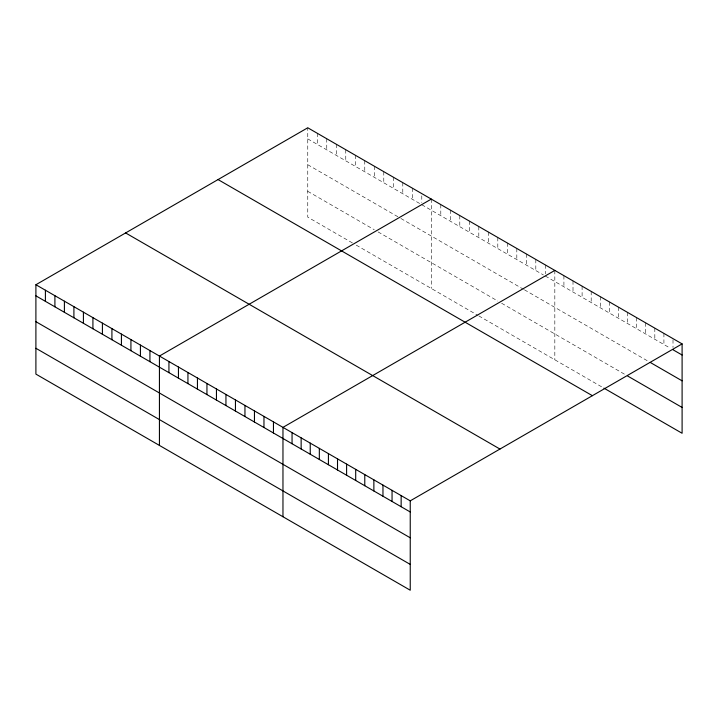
<?xml version="1.0" encoding="UTF-8"?>
<svg xmlns="http://www.w3.org/2000/svg" width="718" height="718" viewBox="0 0 718 718"><rect width="100%" height="100%" fill="white"/><g stroke="black" fill="none" stroke-linecap="round" stroke-linejoin="round"><path stroke-width="0.54" stroke-dasharray="3.59 2.69" d="M307.762 138.888L419.886 203.625M421.789 204.729L543.418 274.949M545.321 276.044L670.28 348.194M307.762 164.718L399.935 217.931M400.886 218.478L523.467 289.255M524.418 289.803L648.462 361.414M307.762 191.32L374.275 229.724M378.081 231.923L497.807 301.048M501.613 303.238L625.737 374.904M352.421 242.935L307.762 217.15L307.762 127.777M356.227 245.125L477.856 315.346M478.807 315.902L603.003 387.603M673.008 339.758L673.008 347.539M663.917 333.403L663.917 344.514M654.825 328.153L654.825 339.264M645.733 322.903L645.733 334.023M636.642 317.652L636.642 328.772M627.55 312.402L627.55 323.522M618.458 307.151L618.458 318.271M609.376 301.91L609.376 313.021M600.284 296.66L600.284 307.771M591.192 291.409L591.192 302.529M582.101 286.159L582.101 297.279M573.009 280.909L573.009 292.029M563.917 275.667L563.917 286.778M554.826 270.417L554.826 359.79M545.321 264.933L545.321 273.818M535.816 259.44L535.816 270.56M526.321 253.957L526.321 265.077M516.816 248.473L516.816 259.584M507.312 242.98L507.312 254.1M497.807 237.496L497.807 248.616M488.303 232.013L488.303 243.124M478.807 226.529L478.807 237.64M469.303 221.036L469.303 232.156M459.798 215.553L459.798 226.673M450.294 210.069L450.294 221.18M440.798 204.576L440.798 215.696M431.294 199.092L431.294 288.465M421.789 195.834L421.789 202.503M412.285 188.125L412.285 199.236M402.789 182.632L402.789 193.752M393.284 177.149L393.284 188.269M383.78 171.665L383.78 182.776M374.275 166.181L374.275 177.292M364.771 160.688L364.771 171.808M355.275 155.205L355.275 166.325M345.771 149.721L345.771 160.832M336.266 144.228L336.266 155.348M326.762 138.745L326.762 149.865M317.266 133.261L317.266 144.381"/><path stroke-width="1.08" d="M35.9 284.732L410.238 500.85L410.238 590.223L35.9 374.105L35.9 284.732L307.762 127.777L682.1 343.895L682.1 433.268L603.919 388.133M431.294 199.092L159.432 356.047L159.432 445.42M554.826 270.417L282.964 427.372L282.964 516.745M410.238 500.85L682.1 343.895M673.008 349.765L682.1 355.015M650.284 362.464L682.1 380.836M627.55 375.954L682.1 407.447M218.048 179.572L592.386 395.69M125.614 232.937L499.952 449.055M35.9 295.843L410.238 511.97M35.9 321.673L410.238 537.791M35.9 348.275L410.238 564.402M401.147 495.608L401.147 506.72M392.055 490.358L392.055 501.469M382.963 485.108L382.963 496.228M373.872 479.857L373.872 490.977M364.78 474.607L364.78 485.727M355.697 469.366L355.697 480.477M346.606 464.115L346.606 475.226M337.514 458.865L337.514 469.985M328.422 453.614L328.422 464.734M319.33 448.364L319.33 459.484M310.239 443.114L310.239 454.234M301.147 437.872L301.147 448.983M292.055 432.622L292.055 443.733M273.459 421.888L273.459 432.999M263.964 416.395L263.964 427.515M254.459 410.911L254.459 422.031M244.955 405.428L244.955 416.548M235.45 399.944L235.45 411.055M225.946 394.451L225.946 405.571M216.45 388.968L216.45 400.088M206.946 383.484L206.946 394.595M197.441 378L197.441 389.111M187.936 372.507L187.936 383.627M178.441 367.024L178.441 378.144M168.936 361.54L168.936 372.651M149.927 350.564L149.927 361.684M140.423 345.08L140.423 356.2M130.927 339.596L130.927 350.707M121.423 334.103L121.423 345.223M111.918 328.62L111.918 339.74M102.414 323.136L102.414 334.247M92.918 317.652L92.918 328.763M83.414 312.159L83.414 323.279M73.909 306.676L73.909 317.796M64.405 301.192L64.405 312.303M54.909 295.699L54.909 306.819M45.405 290.216L45.405 301.336"/></g></svg>
